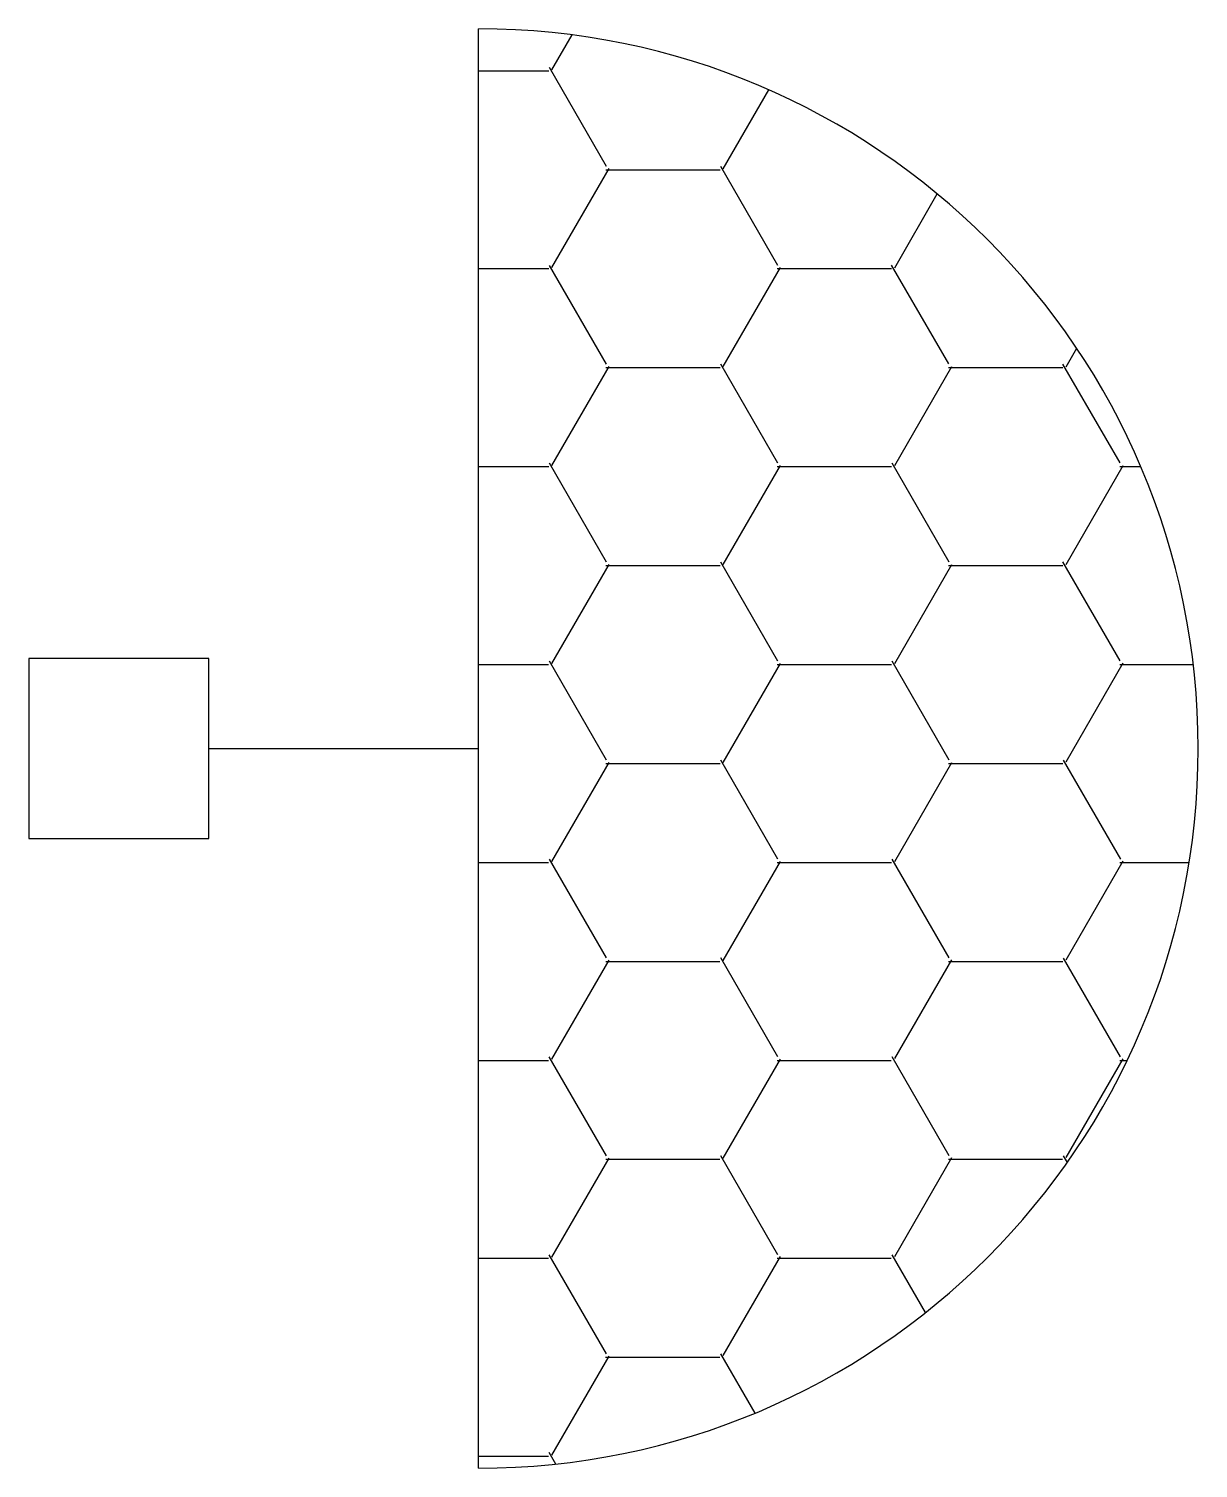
# Model space of a CAD drawing. Header units: millimetres. Extents: x -2966.769 to -2966.444, y 3741.528 to 3741.928.
import ezdxf

# ---------------------------------------------------------------- set-up
doc = ezdxf.new("R2010")
doc.units = ezdxf.units.MM
doc.header["$LTSCALE"] = 10
doc.layers.add('ELE_LUMINÁRIAS', color=4, linetype='Continuous')

msp = doc.modelspace()

# ---------------------------------------------------------------- hatches: boundary and pattern name
at = {"layer": 'ELE_LUMINÁRIAS'}
h = msp.add_hatch(dxfattribs=at)
h.set_pattern_fill('HONEY', color=1, scale=0.01, style=0)
h.set_pattern_definition([(0, (0, 0), (0.047625, 0.0274963), [0.03175, -0.0635]), (120, (0, 0), (-0.04762499431, 0.02749630986), [0.03175, -0.0635]), (60, (0, 0), (5.69e-09, 0.05499260986), [-0.0635, 0.03175])])
h.paths.add_polyline_path([(-2966.64419, 3741.52819, 1), (-2966.64419, 3741.92819)])

# ---------------------------------------------------------------- linework, layer by layer
at = {"layer": 'ELE_LUMINÁRIAS', "color": 4}
msp.add_line((-2966.64419, 3741.52819), (-2966.64419, 3741.92819), dxfattribs=at)
at = {"layer": 'ELE_LUMINÁRIAS', "color": 5}
msp.add_line((-2966.71919, 3741.72819), (-2966.64419, 3741.72819), dxfattribs=at)
at = {"layer": 'ELE_LUMINÁRIAS', "color": 3}
msp.add_lwpolyline([(-2966.76919, 3741.70319), (-2966.71919, 3741.70319), (-2966.71919, 3741.75319), (-2966.76919, 3741.75319)], close=True, dxfattribs=at)
at = {"layer": 'ELE_LUMINÁRIAS', "color": 4}
msp.add_arc((-2966.64419, 3741.72819), 0.2, 270, 90, dxfattribs=at)

doc.saveas('drawing.dxf')
